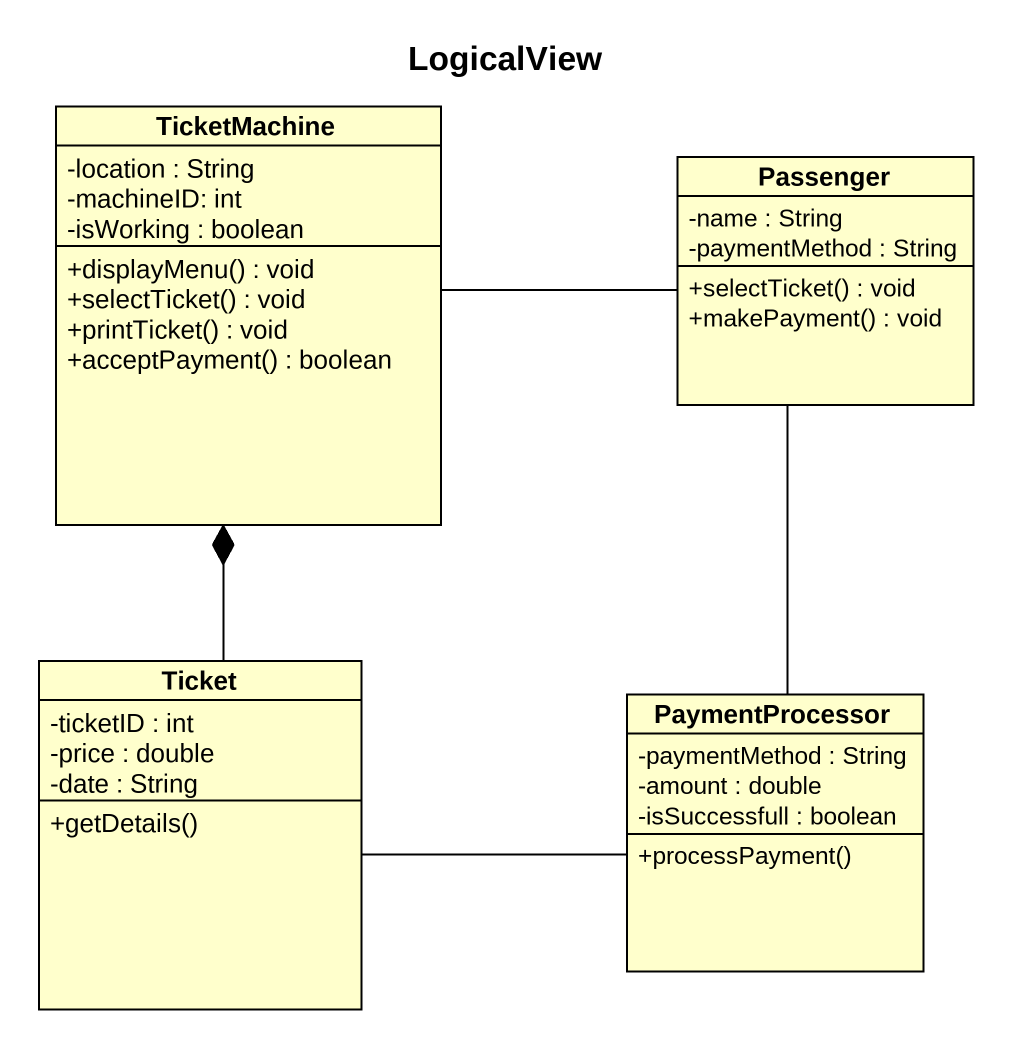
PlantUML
@startuml
title LogicalView
hide circle
hide empty members
skinparam classAttributeIconSize 0
class TicketMachine {
  -location : String
  -machineID: int
  -isWorking : boolean
  +displayMenu() : void
  +selectTicket() : void
  +printTicket() : void
  +acceptPayment() : boolean
}
class Passenger {
  -name : String
  -paymentMethod : String
  +selectTicket() : void
  +makePayment() : void
}
class Ticket {
  -ticketID : int
  -price : double
  -date : String
  +getDetails()
}
class PaymentProcessor {
  -paymentMethod : String
  -amount : double
  -isSuccessfull : boolean
  +processPayment()
}
TicketMachine *-- Ticket
Passenger -left- TicketMachine
Passenger -- PaymentProcessor
Ticket -right- PaymentProcessor
@enduml
